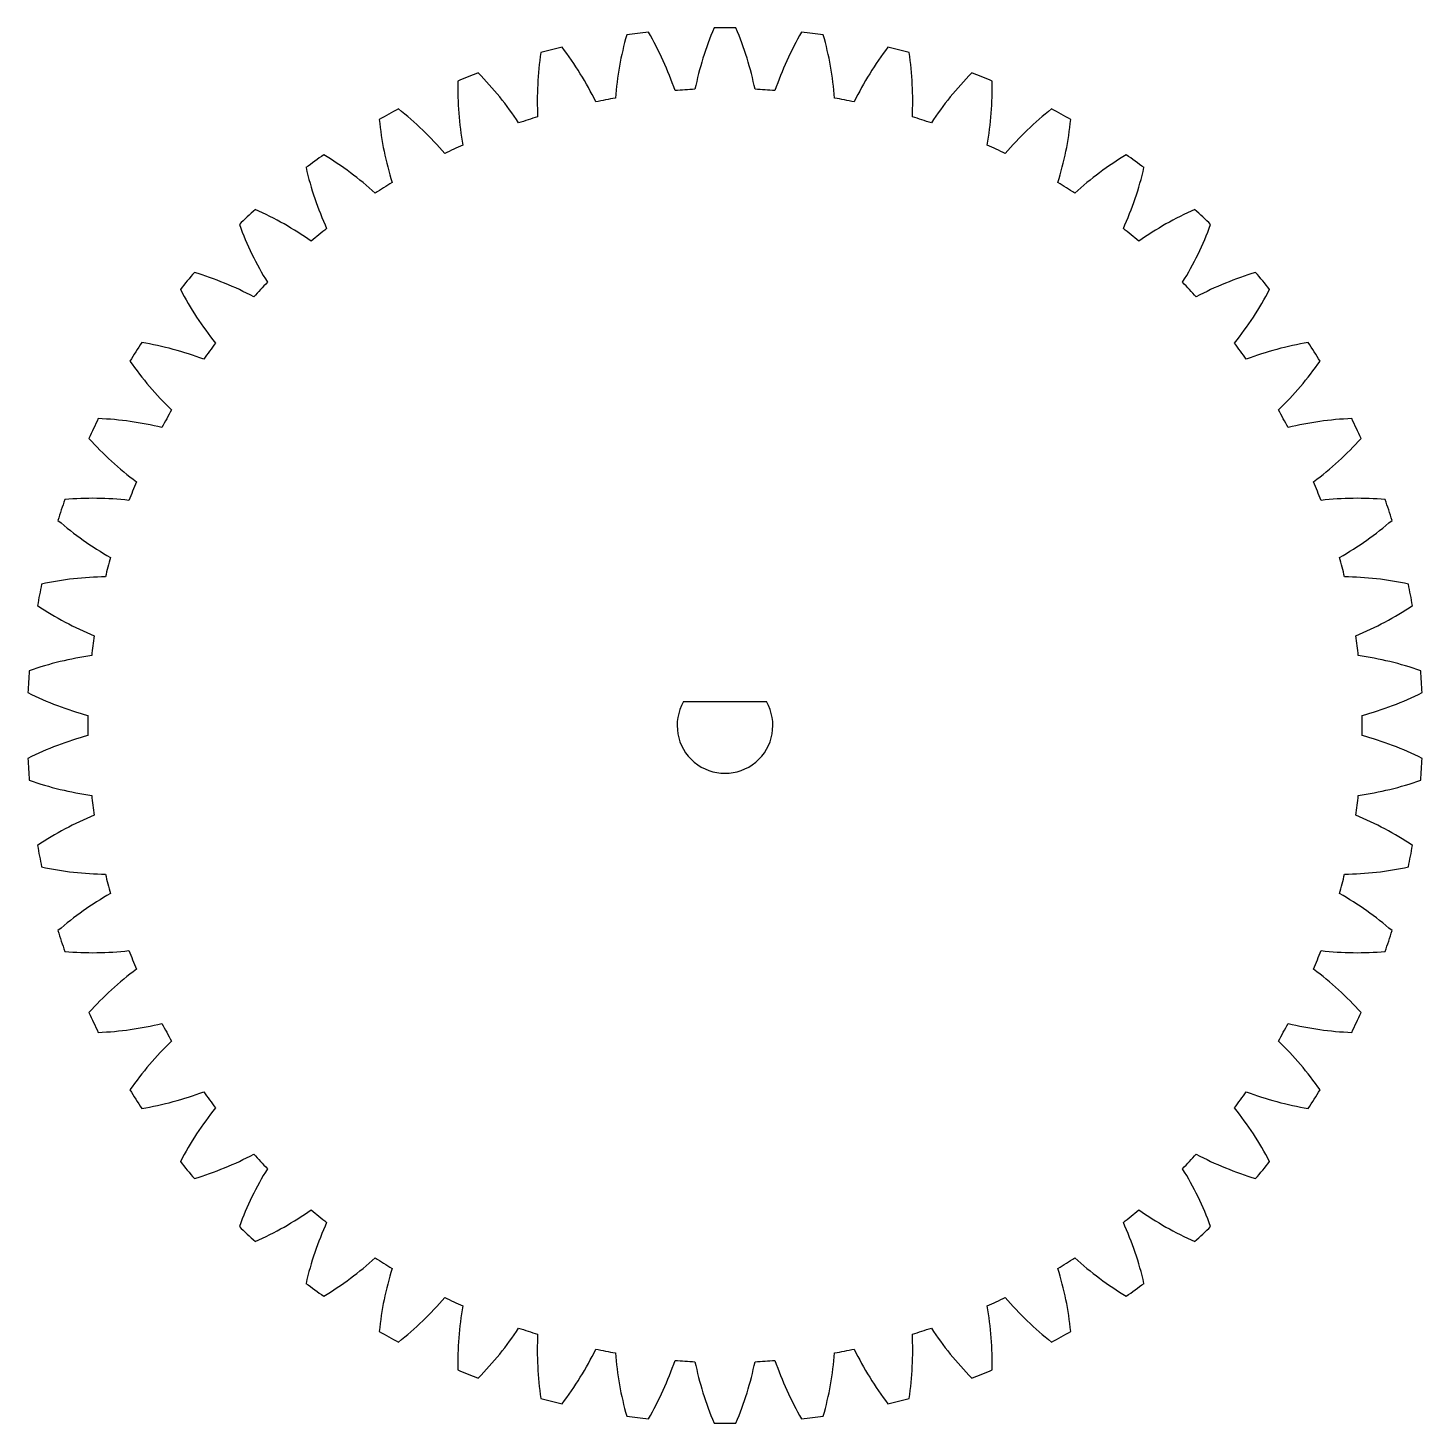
# Model space of a CAD drawing. Extents: x -43.7 to 43.7, y -43.8 to 43.8.
import ezdxf

# ---------------------------------------------------------------- set-up
doc = ezdxf.new("R2010")
doc.units = 0
doc.header["$MEASUREMENT"] = 0
doc.layers.add('VISIBLE', color=7, linetype='CONTINUOUS')

msp = doc.modelspace()

# ---------------------------------------------------------------- linework, layer by layer
at = {"layer": 'VISIBLE'}
msp.add_line((-2.598, 1.5), (2.598, 1.5), dxfattribs=at)
for centre, radius, start, end in [((0, 0), 43.753, 89.1, 90.9), ((13.409, 37.801), 20.336, 164.26327, 175.6277), ((0, 0), 43.753, 96.3, 98.1), ((-22.389, 33.279), 20.336, 18.7723, 30.13673), ((18.041, 35.823), 20.336, 157.06327, 168.4277), ((-18.041, 35.823), 20.336, 11.5723, 22.93673), ((22.389, 33.279), 20.336, 149.86327, 161.2277), ((0, 0), 43.753, 81.9, 83.7), ((-13.409, 37.801), 20.336, 4.3723, 15.73673), ((8.566, 39.184), 20.336, 171.46327, 182.8277), ((0, 0), 43.753, 103.5, 105.3), ((-26.383, 30.21), 20.336, 25.9723, 37.33673), ((26.383, 30.21), 20.336, 142.66327, 154.0277), ((0, 0), 43.753, 74.7, 76.5), ((-8.566, 39.184), 20.336, 357.1723, 8.53673), ((3.587, 39.948), 20.336, 178.66327, 190.0277), ((0, 0), 43.753, 110.7, 112.5), ((-29.961, 26.666), 20.336, 33.1723, 44.53673), ((29.961, 26.666), 20.336, 135.46327, 146.8277), ((0, 0), 43.753, 67.5, 69.3), ((-3.587, 39.948), 20.336, 349.9723, 1.33673), ((0, 0), 39.946, 92.7, 94.5), ((0, 0), 39.946, 85.5, 87.3), ((0, 0), 43.753, 117.9, 119.7), ((-33.067, 22.7), 20.336, 40.3723, 51.73673), ((0, 0), 39.946, 99.9, 101.7), ((0, 0), 39.946, 78.3, 80.1), ((33.067, 22.7), 20.336, 128.26327, 139.6277), ((0, 0), 43.753, 60.3, 62.1), ((-1.448, 40.083), 20.336, 185.86327, 197.2277), ((0, 0), 39.946, 107.1, 108.9), ((0, 0), 39.946, 71.1, 72.9), ((1.448, 40.083), 20.336, 342.7723, 354.13673), ((0, 0), 39.946, 114.3, 116.1), ((0, 0), 39.946, 63.9, 65.7), ((0, 0), 43.753, 125.1, 126.9), ((-35.652, 18.377), 20.336, 47.5723, 58.93673), ((35.652, 18.377), 20.336, 121.06327, 132.4277), ((0, 0), 43.753, 53.1, 54.9), ((-6.46, 39.585), 20.336, 193.06327, 204.4277), ((6.46, 39.585), 20.336, 335.5723, 346.93673), ((0, 0), 39.946, 121.5, 123.3), ((0, 0), 39.946, 56.7, 58.5), ((0, 0), 43.753, 132.3, 134.1), ((-37.674, 13.763), 20.336, 54.7723, 66.13673), ((37.674, 13.763), 20.336, 113.86327, 125.2277), ((0, 0), 43.753, 45.9, 47.7), ((-11.371, 38.464), 20.336, 200.26327, 211.6277), ((0, 0), 39.946, 128.7, 130.5), ((0, 0), 39.946, 49.5, 51.3), ((11.371, 38.464), 20.336, 328.3723, 339.73673), ((0, 0), 43.753, 139.5, 141.3), ((-39.102, 8.933), 20.336, 61.9723, 73.33673), ((39.102, 8.933), 20.336, 106.66327, 118.0277), ((0, 0), 43.753, 38.7, 40.5), ((-16.102, 36.735), 20.336, 207.46327, 218.8277), ((0, 0), 39.946, 135.9, 137.7), ((0, 0), 39.946, 42.3, 44.1), ((16.102, 36.735), 20.336, 321.1723, 332.53673), ((0, 0), 43.753, 146.7, 148.5), ((-39.913, 3.962), 20.336, 69.1723, 80.53673), ((0, 0), 39.946, 143.1, 144.9), ((0, 0), 39.946, 35.1, 36.9), ((39.913, 3.962), 20.336, 99.46327, 110.8277), ((0, 0), 43.753, 31.5, 33.3), ((-20.579, 34.427), 20.336, 214.66327, 226.0277), ((20.579, 34.427), 20.336, 313.9723, 325.33673), ((0, 0), 39.946, 150.3, 152.1), ((0, 0), 39.946, 27.9, 29.7), ((0, 0), 43.753, 153.9, 155.7), ((-40.095, -1.072), 20.336, 76.3723, 87.73673), ((40.095, -1.072), 20.336, 92.26327, 103.6277), ((0, 0), 43.753, 24.3, 26.1), ((-24.732, 31.577), 20.336, 221.86327, 233.2277), ((24.732, 31.577), 20.336, 306.7723, 318.13673), ((0, 0), 39.946, 157.5, 159.3), ((0, 0), 39.946, 20.7, 22.5), ((0, 0), 43.753, 161.1, 162.9), ((-39.644, -6.088), 20.336, 83.5723, 94.93673), ((39.644, -6.088), 20.336, 85.06327, 96.4277), ((0, 0), 43.753, 17.1, 18.9), ((-28.494, 28.228), 20.336, 229.06327, 240.4277), ((28.494, 28.228), 20.336, 299.5723, 310.93673), ((0, 0), 39.946, 164.7, 166.5), ((0, 0), 39.946, 13.5, 15.3), ((0, 0), 43.753, 168.3, 170.1), ((-38.569, -11.009), 20.336, 90.7723, 102.13673), ((38.569, -11.009), 20.336, 77.86327, 89.2277), ((0, 0), 43.753, 9.9, 11.7), ((-31.807, 24.434), 20.336, 236.26327, 247.6277), ((31.807, 24.434), 20.336, 292.3723, 303.73673), ((0, 0), 39.946, 171.9, 173.7), ((0, 0), 39.946, 6.3, 8.1), ((-36.885, -15.756), 20.336, 97.9723, 109.33673), ((36.885, -15.756), 20.336, 70.66327, 82.0277), ((0, 0), 43.753, 175.5, 177.3), ((0, 0), 43.753, 2.7, 4.5), ((-34.619, 20.255), 20.336, 243.46327, 254.8277), ((34.619, 20.255), 20.336, 285.1723, 296.53673), ((0, 0), 3, 150, 30), ((0, 0), 39.946, 179.1, 180.9), ((0, 0), 39.946, 359.1, 0.9), ((-34.619, -20.255), 20.336, 105.1723, 116.53673), ((34.619, -20.255), 20.336, 63.46327, 74.8277), ((0, 0), 43.753, 182.7, 184.5), ((0, 0), 43.753, 355.5, 357.3), ((-36.885, 15.756), 20.336, 250.66327, 262.0277), ((36.885, 15.756), 20.336, 277.9723, 289.33673), ((0, 0), 39.946, 186.3, 188.1), ((0, 0), 39.946, 351.9, 353.7), ((-31.807, -24.434), 20.336, 112.3723, 123.73673), ((31.807, -24.434), 20.336, 56.26327, 67.6277), ((0, 0), 43.753, 189.9, 191.7), ((0, 0), 43.753, 348.3, 350.1), ((-38.569, 11.009), 20.336, 257.86327, 269.2277), ((0, 0), 39.946, 193.5, 195.3), ((0, 0), 39.946, 344.7, 346.5), ((38.569, 11.009), 20.336, 270.7723, 282.13673), ((-28.494, -28.228), 20.336, 119.5723, 130.93673), ((28.494, -28.228), 20.336, 49.06327, 60.4277), ((0, 0), 43.753, 197.1, 198.9), ((0, 0), 43.753, 341.1, 342.9), ((-39.644, 6.088), 20.336, 265.06327, 276.4277), ((0, 0), 39.946, 200.7, 202.5), ((0, 0), 39.946, 337.5, 339.3), ((39.644, 6.088), 20.336, 263.5723, 274.93673), ((-24.732, -31.577), 20.336, 126.7723, 138.13673), ((24.732, -31.577), 20.336, 41.86327, 53.2277), ((0, 0), 43.753, 204.3, 206.1), ((0, 0), 43.753, 333.9, 335.7), ((-40.095, 1.072), 20.336, 272.26327, 283.6277), ((0, 0), 39.946, 207.9, 209.7), ((0, 0), 39.946, 330.3, 332.1), ((40.095, 1.072), 20.336, 256.3723, 267.73673), ((-20.579, -34.427), 20.336, 133.9723, 145.33673), ((20.579, -34.427), 20.336, 34.66327, 46.0277), ((0, 0), 43.753, 211.5, 213.3), ((-39.913, -3.962), 20.336, 279.46327, 290.8277), ((0, 0), 39.946, 215.1, 216.9), ((0, 0), 39.946, 323.1, 324.9), ((39.913, -3.962), 20.336, 249.1723, 260.53673), ((0, 0), 43.753, 326.7, 328.5), ((-16.102, -36.735), 20.336, 141.1723, 152.53673), ((16.102, -36.735), 20.336, 27.46327, 38.8277), ((-39.102, -8.933), 20.336, 286.66327, 298.0277), ((0, 0), 39.946, 222.3, 224.1), ((0, 0), 39.946, 315.9, 317.7), ((39.102, -8.933), 20.336, 241.9723, 253.33673), ((0, 0), 43.753, 218.7, 220.5), ((-11.371, -38.464), 20.336, 148.3723, 159.73673), ((11.371, -38.464), 20.336, 20.26327, 31.6277), ((0, 0), 43.753, 319.5, 321.3), ((-37.674, -13.763), 20.336, 293.86327, 305.2277), ((0, 0), 39.946, 229.5, 231.3), ((0, 0), 39.946, 308.7, 310.5), ((37.674, -13.763), 20.336, 234.7723, 246.13673), ((0, 0), 43.753, 225.9, 227.7), ((-6.46, -39.585), 20.336, 155.5723, 166.93673), ((6.46, -39.585), 20.336, 13.06327, 24.4277), ((0, 0), 43.753, 312.3, 314.1), ((-35.652, -18.377), 20.336, 301.06327, 312.4277), ((0, 0), 39.946, 236.7, 238.5), ((-1.448, -40.083), 20.336, 162.7723, 174.13673), ((0, 0), 39.946, 301.5, 303.3), ((1.448, -40.083), 20.336, 5.86327, 17.2277), ((35.652, -18.377), 20.336, 227.5723, 238.93673), ((0, 0), 43.753, 233.1, 234.9), ((0, 0), 43.753, 305.1, 306.9), ((-33.067, -22.7), 20.336, 308.26327, 319.6277), ((0, 0), 39.946, 243.9, 245.7), ((0, 0), 39.946, 294.3, 296.1), ((33.067, -22.7), 20.336, 220.3723, 231.73673), ((3.587, -39.948), 20.336, 169.9723, 181.33673), ((-3.587, -39.948), 20.336, 358.66327, 10.0277), ((0, 0), 43.753, 240.3, 242.1), ((-29.961, -26.666), 20.336, 315.46327, 326.8277), ((0, 0), 39.946, 251.1, 252.9), ((8.566, -39.184), 20.336, 177.1723, 188.53673), ((-8.566, -39.184), 20.336, 351.46327, 2.8277), ((0, 0), 39.946, 287.1, 288.9), ((29.961, -26.666), 20.336, 213.1723, 224.53673), ((0, 0), 43.753, 297.9, 299.7), ((-26.383, -30.21), 20.336, 322.66327, 334.0277), ((0, 0), 39.946, 258.3, 260.1), ((13.409, -37.801), 20.336, 184.3723, 195.73673), ((-13.409, -37.801), 20.336, 344.26327, 355.6277), ((0, 0), 39.946, 279.9, 281.7), ((26.383, -30.21), 20.336, 205.9723, 217.33673), ((-22.389, -33.279), 20.336, 329.86327, 341.2277), ((0, 0), 39.946, 265.5, 267.3), ((18.041, -35.823), 20.336, 191.5723, 202.93673), ((-18.041, -35.823), 20.336, 337.06327, 348.4277), ((0, 0), 39.946, 272.7, 274.5), ((22.389, -33.279), 20.336, 198.7723, 210.13673), ((0, 0), 43.753, 247.5, 249.3), ((0, 0), 43.753, 290.7, 292.5), ((0, 0), 43.753, 254.7, 256.5), ((0, 0), 43.753, 283.5, 285.3), ((0, 0), 43.753, 261.9, 263.7), ((0, 0), 43.753, 269.1, 270.9), ((0, 0), 43.753, 276.3, 278.1)]:
    msp.add_arc(centre, radius, start, end, dxfattribs=at)

doc.saveas('drawing.dxf')
